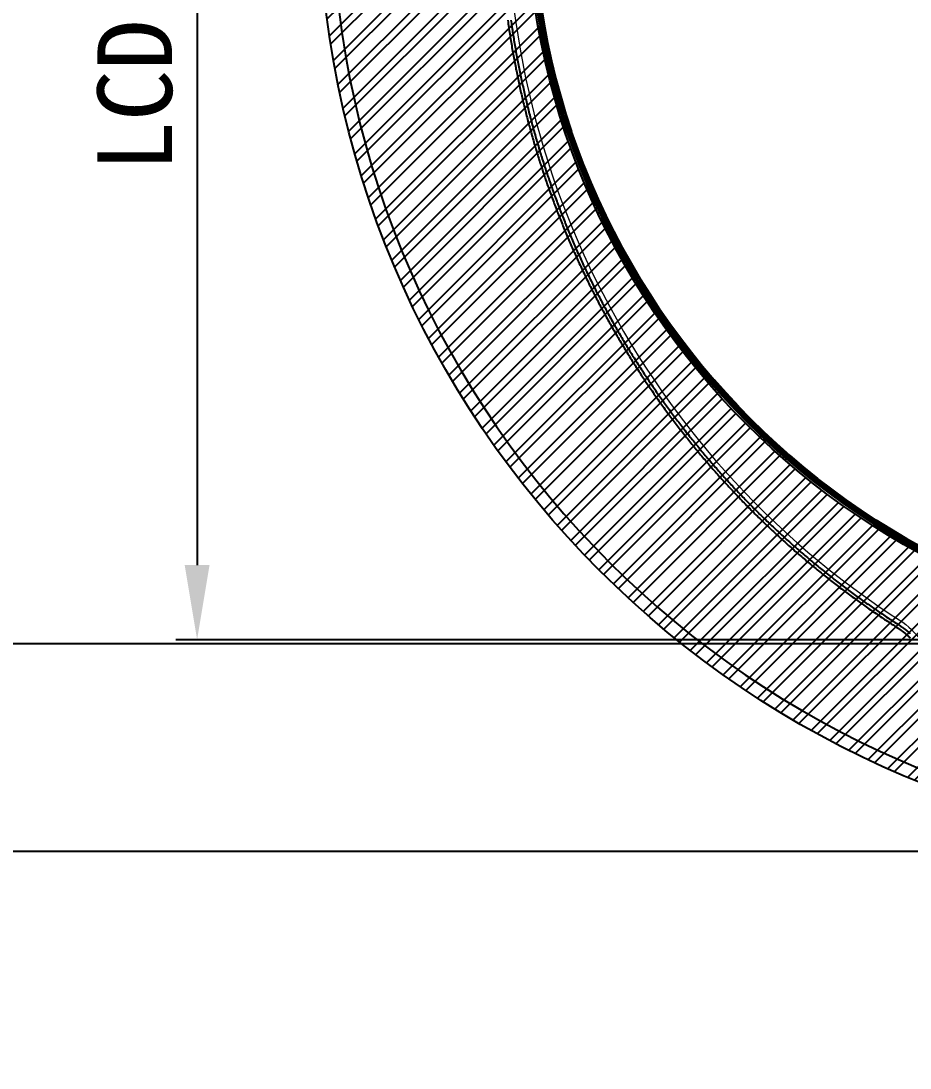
# Model space of a CAD drawing. Header units: millimetres. Extents: x 6268 to 6857, y -7375 to -6958.
# Drawn here: x 6339.61 to 6381.34, y -7212.56 to -7163.4 of the extents above; entities that cross this region are included whole.
import ezdxf

# ---------------------------------------------------------------- set-up
doc = ezdxf.new("R2010")
doc.units = ezdxf.units.MM
doc.header["$LTSCALE"] = 32.67
doc.header["$PDMODE"] = 3
doc.header["$PDSIZE"] = 0.3125
doc.layers.get('0').update_dxf_attribs({"linetype": 'CONTINUOUS'})
doc.layers.get('Defpoints').update_dxf_attribs({"linetype": 'CONTINUOUS'})
doc.layers.add('ITO', color=3, linetype='CONTINUOUS')
doc.layers.add('LAYOUT.drawing', color=140, linetype='CONTINUOUS', lineweight=100)
doc.layers.add('OUTLINE.drawing', color=190, linetype='CONTINUOUS', lineweight=100)
doc.styles.add('黑体', font='simhei.ttf')
doc.dimstyles.new('HJ', dxfattribs={"dimtxt": 3.5, "dimasz": 3.5, "dimexe": 1, "dimexo": 0.625, "dimgap": 0.5, "dimtad": 1, "dimtxsty": '黑体', "dimcen": 3.5, "dimclrd": 4, "dimclre": 4, "dimclrt": 4, "dimadec": 0, "dimazin": 0, "dimtfac": 1, "dimtmove": 0, "dimatfit": 3, "dimfxl": 1, "dimarcsym": 0})

# ---------------------------------------------------------------- blocks, each defined once
blk = doc.blocks.new('lcd1')
at = {"layer": 'LAYOUT.drawing', "color": 4, "linetype": 'Continuous', "lineweight": -3}
blk.add_lwpolyline([(394.44, 59.11), (394.49, 58.72), (394.55, 58.32), (394.6, 57.93), (394.66, 57.53), (394.72, 57.14), (394.78, 56.74), (394.84, 56.35), (394.9, 55.95), (394.96, 55.56), (395.03, 55.16), (395.09, 54.77), (395.15, 54.38), (395.22, 53.98), (395.28, 53.59), (395.35, 53.19), (395.42, 52.8), (395.49, 52.41), (395.55, 52.01), (395.62, 51.62), (395.69, 51.23), (395.77, 50.83), (395.84, 50.44), (395.91, 50.05), (395.98, 49.66), (396.06, 49.26), (396.13, 48.87), (396.21, 48.48), (396.29, 48.09), (396.36, 47.7), (396.44, 47.3), (396.52, 46.91), (396.6, 46.52), (396.68, 46.13), (396.76, 45.74), (396.84, 45.35), (396.93, 44.96), (397.01, 44.57), (397.09, 44.18), (397.18, 43.79), (397.27, 43.4), (397.35, 43.01), (397.44, 42.62), (397.53, 42.23), (397.62, 41.84), (397.71, 41.45), (397.8, 41.06), (397.89, 40.67), (397.98, 40.28), (398.07, 39.9), (398.17, 39.51), (398.26, 39.12), (398.36, 38.73), (398.45, 38.34), (398.55, 37.96), (398.65, 37.57), (398.74, 37.18), (398.84, 36.79), (398.94, 36.41), (399.04, 36.02), (399.15, 35.64), (399.25, 35.25), (399.35, 34.86), (399.45, 34.48), (399.56, 34.09), (399.66, 33.71), (399.77, 33.32), (399.88, 32.94), (399.98, 32.55), (400.09, 32.17), (400.2, 31.78), (400.31, 31.4), (400.42, 31.02), (400.53, 30.63), (400.64, 30.25), (400.76, 29.87), (400.87, 29.48), (400.98, 29.1), (401.1, 28.72), (401.21, 28.34), (401.33, 27.95), (401.45, 27.57), (401.57, 27.19), (401.69, 26.81), (401.8, 26.43), (401.92, 26.05), (402.05, 25.67), (402.17, 25.29), (402.29, 24.91), (402.41, 24.53), (402.54, 24.15), (402.66, 23.77), (402.79, 23.39), (402.91, 23.01), (403.04, 22.63), (403.17, 22.25), (403.3, 21.88), (403.43, 21.5), (403.56, 21.12), (403.69, 20.74), (403.82, 20.37), (403.95, 19.99), (404.08, 19.61), (404.22, 19.24), (404.35, 18.86), (404.49, 18.48), (404.62, 18.11), (404.76, 17.73), (404.9, 17.36), (405.04, 16.98), (405.18, 16.61), (405.32, 16.24), (405.46, 15.86), (405.6, 15.49), (405.74, 15.11), (405.88, 14.74), (406.02, 14.37), (406.17, 14), (406.31, 13.62), (406.46, 13.25), (406.61, 12.88), (406.75, 12.51), (406.9, 12.14), (407.05, 11.77), (407.2, 11.4), (407.35, 11.03), (407.5, 10.66), (407.65, 10.29), (407.8, 9.92), (407.96, 9.55), (408.11, 9.18), (408.26, 8.81), (408.42, 8.45), (408.58, 8.08), (408.73, 7.71), (408.89, 7.34), (409.05, 6.98), (409.21, 6.61), (409.37, 6.24), (409.53, 5.88), (409.69, 5.51), (409.85, 5.15), (410.01, 4.78), (410.17, 4.42), (410.34, 4.05), (410.5, 3.69), (410.67, 3.33), (410.83, 2.96), (411, 2.6), (411.17, 2.24), (411.34, 1.88), (411.5, 1.51), (411.67, 1.15), (411.84, 0.79), (412.02, 0.43), (412.19, 0.07), (412.36, -0.29), (412.53, -0.65), (412.71, -1.01), (412.88, -1.37), (413.06, -1.73), (413.23, -2.09), (413.41, -2.44), (413.59, -2.8), (413.77, -3.16), (413.94, -3.52), (414.12, -3.87), (414.3, -4.23), (414.48, -4.59), (414.67, -4.94), (414.85, -5.3), (415.03, -5.65), (415.22, -6.01), (415.4, -6.36), (415.59, -6.71), (415.77, -7.07), (415.96, -7.42), (416.15, -7.77), (416.33, -8.13), (416.52, -8.48), (416.71, -8.83), (416.9, -9.18), (417.09, -9.53), (417.28, -9.88), (417.48, -10.23), (417.67, -10.58), (417.86, -10.93), (418.06, -11.28), (418.25, -11.63), (418.45, -11.98), (418.64, -12.32), (418.84, -12.67), (419.04, -13.02), (419.24, -13.36), (419.44, -13.71), (419.64, -14.06), (419.84, -14.4), (420.04, -14.75), (420.24, -15.09), (420.44, -15.44), (420.64, -15.78), (420.85, -16.12), (421.05, -16.47), (421.26, -16.81), (421.46, -17.15), (421.67, -17.49), (421.88, -17.83), (422.09, -18.17), (422.29, -18.52), (422.5, -18.86), (422.71, -19.2), (422.92, -19.53), (423.13, -19.87), (423.35, -20.21), (423.56, -20.55), (423.77, -20.89), (423.99, -21.22), (424.2, -21.56), (424.42, -21.9), (424.63, -22.23), (424.85, -22.57), (425.07, -22.9), (425.28, -23.24), (425.5, -23.57), (425.72, -23.91), (425.94, -24.24), (426.16, -24.57), (426.38, -24.91), (426.61, -25.24), (426.83, -25.57), (427.05, -25.9), (427.28, -26.23), (427.5, -26.56), (427.73, -26.89), (427.95, -27.22), (428.18, -27.55), (428.4, -27.88), (428.63, -28.21), (428.86, -28.53), (429.09, -28.86), (429.32, -29.19), (429.55, -29.51), (429.78, -29.84), (430.01, -30.16), (430.24, -30.49), (430.48, -30.81), (430.71, -31.14), (430.95, -31.46), (431.18, -31.78), (431.42, -32.11), (431.65, -32.43), (431.89, -32.75), (432.13, -33.07), (432.36, -33.39), (432.6, -33.71), (432.84, -34.03), (433.08, -34.35), (433.32, -34.67), (433.56, -34.99), (433.81, -35.31), (434.05, -35.62), (434.29, -35.94), (434.54, -36.26), (434.78, -36.57), (435.02, -36.89), (435.27, -37.2), (435.52, -37.52), (435.76, -37.83), (436.01, -38.14), (436.26, -38.46), (436.51, -38.77), (436.76, -39.08), (437.01, -39.39), (437.26, -39.7), (437.51, -40.01), (437.76, -40.32), (438.01, -40.63), (438.27, -40.94), (438.52, -41.25), (438.77, -41.56), (439.03, -41.87), (439.28, -42.17), (439.54, -42.48), (439.8, -42.79), (440.05, -43.09), (440.31, -43.4), (440.57, -43.7), (440.83, -44), (441.09, -44.31), (441.35, -44.61), (441.61, -44.91), (441.87, -45.21), (442.13, -45.52), (442.4, -45.82), (442.66, -46.12), (442.92, -46.42), (443.19, -46.72), (443.45, -47.01), (443.72, -47.31), (443.99, -47.61), (444.25, -47.91), (444.52, -48.2), (444.79, -48.5), (445.06, -48.8), (445.33, -49.09), (445.6, -49.38), (445.87, -49.68), (446.14, -49.97), (446.41, -50.26), (446.68, -50.56), (446.95, -50.85), (447.23, -51.14), (447.5, -51.43), (447.77, -51.72), (448.05, -52.01), (448.33, -52.3), (448.6, -52.59), (448.88, -52.88), (449.16, -53.16), (449.43, -53.45), (449.71, -53.74), (449.99, -54.02), (450.27, -54.31), (450.55, -54.59), (450.83, -54.88), (451.11, -55.16), (451.39, -55.44), (451.68, -55.73), (451.96, -56.01), (452.24, -56.29), (452.53, -56.57), (452.81, -56.85), (453.1, -57.13), (453.38, -57.41), (453.67, -57.69), (453.95, -57.96), (454.24, -58.24), (454.53, -58.52), (454.82, -58.79), (455.11, -59.07), (455.4, -59.35), (455.69, -59.62), (455.98, -59.89), (456.27, -60.17), (456.56, -60.44), (456.85, -60.71), (457.15, -60.98), (457.44, -61.25), (457.73, -61.52), (458.03, -61.79), (458.32, -62.06), (458.62, -62.33), (458.91, -62.6), (459.21, -62.87), (459.51, -63.14), (459.8, -63.4), (460.1, -63.67), (460.4, -63.93), (460.7, -64.2), (461, -64.46), (461.3, -64.72), (461.6, -64.99), (461.9, -65.25), (462.2, -65.51), (462.51, -65.77), (462.81, -66.03), (463.11, -66.29), (463.42, -66.55), (463.72, -66.81), (464.02, -67.07), (464.33, -67.33), (464.64, -67.58), (464.94, -67.84), (465.25, -68.09), (465.56, -68.35), (465.86, -68.6), (466.17, -68.86), (466.48, -69.11), (466.79, -69.36), (467.1, -69.61), (467.41, -69.87), (467.72, -70.12), (468.03, -70.37), (468.35, -70.62), (468.66, -70.86), (468.97, -71.11), (469.28, -71.36), (469.6, -71.61), (469.91, -71.85), (470.23, -72.1), (470.54, -72.34), (470.86, -72.59), (471.17, -72.83), (471.49, -73.08), (471.81, -73.32), (472.13, -73.56), (472.44, -73.8), (472.76, -74.04), (473.08, -74.28), (473.4, -74.52), (473.72, -74.76), (474.04, -75), (474.36, -75.24), (474.68, -75.47), (475.01, -75.71), (475.33, -75.95), (475.65, -76.18), (475.98, -76.41), (476.3, -76.65), (476.62, -76.88), (476.95, -77.11), (477.27, -77.35), (477.6, -77.58), (477.93, -77.81), (478.25, -78.04), (478.58, -78.27), (478.91, -78.49), (479.23, -78.72), (479.56, -78.95), (479.89, -79.18), (480.22, -79.4), (480.55, -79.63), (480.88, -79.85), (481.21, -80.08), (481.54, -80.3), (481.87, -80.52), (482.21, -80.74), (482.54, -80.97), (482.87, -81.19), (483.2, -81.41), (483.54, -81.63), (483.87, -81.84), (484.21, -82.06), (484.54, -82.28), (484.88, -82.5), (485.21, -82.71), (485.55, -82.93), (485.89, -83.14), (485.91, -83.16), (485.94, -83.17), (485.96, -83.19), (485.98, -83.21), (486.01, -83.22), (486.03, -83.24), (486.06, -83.25), (486.08, -83.27), (486.11, -83.29), (486.13, -83.3), (486.16, -83.32), (486.18, -83.34), (486.23, -83.37), (486.25, -83.38), (486.28, -83.4), (486.3, -83.42), (486.35, -83.45), (486.38, -83.47), (486.4, -83.48), (486.45, -83.52), (486.47, -83.54), (486.5, -83.55), (486.52, -83.57), (486.54, -83.59), (486.59, -83.62), (486.62, -83.64), (486.66, -83.67), (486.69, -83.69), (486.71, -83.71), (486.73, -83.72), (486.76, -83.74), (486.78, -83.76), (486.81, -83.78), (486.83, -83.79), (486.85, -83.81), (486.88, -83.83), (486.9, -83.85), (486.95, -83.88), (486.97, -83.9), (486.99, -83.92), (487.02, -83.94), (487.04, -83.96), (487.06, -83.97), (487.11, -84.01), (487.13, -84.03), (487.18, -84.06), (487.2, -84.08), (487.22, -84.1), (487.25, -84.12), (487.27, -84.14), (487.29, -84.16), (487.32, -84.18), (487.34, -84.19), (487.38, -84.23), (487.41, -84.25), (487.43, -84.27), (487.45, -84.29), (487.47, -84.31), (487.5, -84.33), (487.52, -84.34), (487.54, -84.36), (487.56, -84.38), (487.59, -84.4), (487.61, -84.42), (487.63, -84.44), (487.65, -84.46), (487.7, -84.5), (487.72, -84.52), (487.74, -84.54), (487.76, -84.56), (487.79, -84.58), (487.81, -84.59), (487.83, -84.61), (487.85, -84.63), (487.87, -84.65), (487.9, -84.67), (487.92, -84.69), (487.94, -84.71), (487.96, -84.73), (488, -84.77), (488.03, -84.79), (488.05, -84.81), (488.07, -84.83), (488.09, -84.85), (488.11, -84.87), (488.13, -84.89)], dxfattribs=at)
blk.add_lwpolyline([(394.44, 59.11), (394.49, 58.72), (394.55, 58.32), (394.6, 57.93), (394.66, 57.53), (394.72, 57.14), (394.78, 56.74), (394.84, 56.35), (394.9, 55.95), (394.96, 55.56), (395.03, 55.16), (395.09, 54.77), (395.15, 54.38), (395.22, 53.98), (395.28, 53.59), (395.35, 53.19), (395.42, 52.8), (395.49, 52.41), (395.55, 52.01), (395.62, 51.62), (395.69, 51.23), (395.77, 50.83), (395.84, 50.44), (395.91, 50.05), (395.98, 49.66), (396.06, 49.26), (396.13, 48.87), (396.21, 48.48), (396.29, 48.09), (396.36, 47.7), (396.44, 47.3), (396.52, 46.91), (396.6, 46.52), (396.68, 46.13), (396.76, 45.74), (396.84, 45.35), (396.93, 44.96), (397.01, 44.57), (397.09, 44.18), (397.18, 43.79), (397.27, 43.4), (397.35, 43.01), (397.44, 42.62), (397.53, 42.23), (397.62, 41.84), (397.71, 41.45), (397.8, 41.06), (397.89, 40.67), (397.98, 40.28), (398.07, 39.9), (398.17, 39.51), (398.26, 39.12), (398.36, 38.73), (398.45, 38.34), (398.55, 37.96), (398.65, 37.57), (398.74, 37.18), (398.84, 36.79), (398.94, 36.41), (399.04, 36.02), (399.15, 35.64), (399.25, 35.25), (399.35, 34.86), (399.45, 34.48), (399.56, 34.09), (399.66, 33.71), (399.77, 33.32), (399.88, 32.94), (399.98, 32.55), (400.09, 32.17), (400.2, 31.78), (400.31, 31.4), (400.42, 31.02), (400.53, 30.63), (400.64, 30.25), (400.76, 29.87), (400.87, 29.48), (400.98, 29.1), (401.1, 28.72), (401.21, 28.34), (401.33, 27.95), (401.45, 27.57), (401.57, 27.19), (401.69, 26.81), (401.8, 26.43), (401.92, 26.05), (402.05, 25.67), (402.17, 25.29), (402.29, 24.91), (402.41, 24.53), (402.54, 24.15), (402.66, 23.77), (402.79, 23.39), (402.91, 23.01), (403.04, 22.63), (403.17, 22.25), (403.3, 21.88), (403.43, 21.5), (403.56, 21.12), (403.69, 20.74), (403.82, 20.37), (403.95, 19.99), (404.08, 19.61), (404.22, 19.24), (404.35, 18.86), (404.49, 18.48), (404.62, 18.11), (404.76, 17.73), (404.9, 17.36), (405.04, 16.98), (405.18, 16.61), (405.32, 16.24), (405.46, 15.86), (405.6, 15.49), (405.74, 15.11), (405.88, 14.74), (406.02, 14.37), (406.17, 14), (406.31, 13.62), (406.46, 13.25), (406.61, 12.88), (406.75, 12.51), (406.9, 12.14), (407.05, 11.77), (407.2, 11.4), (407.35, 11.03), (407.5, 10.66), (407.65, 10.29), (407.8, 9.92), (407.96, 9.55), (408.11, 9.18), (408.26, 8.81), (408.42, 8.45), (408.58, 8.08), (408.73, 7.71), (408.89, 7.34), (409.05, 6.98), (409.21, 6.61), (409.37, 6.24), (409.53, 5.88), (409.69, 5.51), (409.85, 5.15), (410.01, 4.78), (410.17, 4.42), (410.34, 4.05), (410.5, 3.69), (410.67, 3.33), (410.83, 2.96), (411, 2.6), (411.17, 2.24), (411.34, 1.88), (411.5, 1.51), (411.67, 1.15), (411.84, 0.79), (412.02, 0.43), (412.19, 0.07), (412.36, -0.29), (412.53, -0.65), (412.71, -1.01), (412.88, -1.37), (413.06, -1.73), (413.23, -2.09), (413.41, -2.44), (413.59, -2.8), (413.77, -3.16), (413.94, -3.52), (414.12, -3.87), (414.3, -4.23), (414.48, -4.59), (414.67, -4.94), (414.85, -5.3), (415.03, -5.65), (415.22, -6.01), (415.4, -6.36), (415.59, -6.71), (415.77, -7.07), (415.96, -7.42), (416.15, -7.77), (416.33, -8.13), (416.52, -8.48), (416.71, -8.83), (416.9, -9.18), (417.09, -9.53), (417.28, -9.88), (417.48, -10.23), (417.67, -10.58), (417.86, -10.93), (418.06, -11.28), (418.25, -11.63), (418.45, -11.98), (418.64, -12.32), (418.84, -12.67), (419.04, -13.02), (419.24, -13.36), (419.44, -13.71), (419.64, -14.06), (419.84, -14.4), (420.04, -14.75), (420.24, -15.09), (420.44, -15.44), (420.64, -15.78), (420.85, -16.12), (421.05, -16.47), (421.26, -16.81), (421.46, -17.15), (421.67, -17.49), (421.88, -17.83), (422.09, -18.17), (422.29, -18.52), (422.5, -18.86), (422.71, -19.2), (422.92, -19.53), (423.13, -19.87), (423.35, -20.21), (423.56, -20.55), (423.77, -20.89), (423.99, -21.22), (424.2, -21.56), (424.42, -21.9), (424.63, -22.23), (424.85, -22.57), (425.07, -22.9), (425.28, -23.24), (425.5, -23.57), (425.72, -23.91), (425.94, -24.24), (426.16, -24.57), (426.38, -24.91), (426.61, -25.24), (426.83, -25.57), (427.05, -25.9), (427.28, -26.23), (427.5, -26.56), (427.73, -26.89), (427.95, -27.22), (428.18, -27.55), (428.4, -27.88), (428.63, -28.21), (428.86, -28.53), (429.09, -28.86), (429.32, -29.19), (429.55, -29.51), (429.78, -29.84), (430.01, -30.16), (430.24, -30.49), (430.48, -30.81), (430.71, -31.14), (430.95, -31.46), (431.18, -31.78), (431.42, -32.11), (431.65, -32.43), (431.89, -32.75), (432.13, -33.07), (432.36, -33.39), (432.6, -33.71), (432.84, -34.03), (433.08, -34.35), (433.32, -34.67), (433.56, -34.99), (433.81, -35.31), (434.05, -35.62), (434.29, -35.94), (434.54, -36.26), (434.78, -36.57), (435.02, -36.89), (435.27, -37.2), (435.52, -37.52), (435.76, -37.83), (436.01, -38.14), (436.26, -38.46), (436.51, -38.77), (436.76, -39.08), (437.01, -39.39), (437.26, -39.7), (437.51, -40.01), (437.76, -40.32), (438.01, -40.63), (438.27, -40.94), (438.52, -41.25), (438.77, -41.56), (439.03, -41.87), (439.28, -42.17), (439.54, -42.48), (439.8, -42.79), (440.05, -43.09), (440.31, -43.4), (440.57, -43.7), (440.83, -44), (441.09, -44.31), (441.35, -44.61), (441.61, -44.91), (441.87, -45.21), (442.13, -45.52), (442.4, -45.82), (442.66, -46.12), (442.92, -46.42), (443.19, -46.72), (443.45, -47.01), (443.72, -47.31), (443.99, -47.61), (444.25, -47.91), (444.52, -48.2), (444.79, -48.5), (445.06, -48.8), (445.33, -49.09), (445.6, -49.38), (445.87, -49.68), (446.14, -49.97), (446.41, -50.26), (446.68, -50.56), (446.95, -50.85), (447.23, -51.14), (447.5, -51.43), (447.77, -51.72), (448.05, -52.01), (448.33, -52.3), (448.6, -52.59), (448.88, -52.88), (449.16, -53.16), (449.43, -53.45), (449.71, -53.74), (449.99, -54.02), (450.27, -54.31), (450.55, -54.59), (450.83, -54.88), (451.11, -55.16), (451.39, -55.44), (451.68, -55.73), (451.96, -56.01), (452.24, -56.29), (452.53, -56.57), (452.81, -56.85), (453.1, -57.13), (453.38, -57.41), (453.67, -57.69), (453.95, -57.96), (454.24, -58.24), (454.53, -58.52), (454.82, -58.79), (455.11, -59.07), (455.4, -59.35), (455.69, -59.62), (455.98, -59.89), (456.27, -60.17), (456.56, -60.44), (456.85, -60.71), (457.15, -60.98), (457.44, -61.25), (457.73, -61.52), (458.03, -61.79), (458.32, -62.06), (458.62, -62.33), (458.91, -62.6), (459.21, -62.87), (459.51, -63.14), (459.8, -63.4), (460.1, -63.67), (460.4, -63.93), (460.7, -64.2), (461, -64.46), (461.3, -64.72), (461.6, -64.99), (461.9, -65.25), (462.2, -65.51), (462.51, -65.77), (462.81, -66.03), (463.11, -66.29), (463.42, -66.55), (463.72, -66.81), (464.02, -67.07), (464.33, -67.33), (464.64, -67.58), (464.94, -67.84), (465.25, -68.09), (465.56, -68.35), (465.86, -68.6), (466.17, -68.86), (466.48, -69.11), (466.79, -69.36), (467.1, -69.61), (467.41, -69.87), (467.72, -70.12), (468.03, -70.37), (468.35, -70.62), (468.66, -70.86), (468.97, -71.11), (469.28, -71.36), (469.6, -71.61), (469.91, -71.85), (470.23, -72.1), (470.54, -72.34), (470.86, -72.59), (471.17, -72.83), (471.49, -73.08), (471.81, -73.32), (472.13, -73.56), (472.44, -73.8), (472.76, -74.04), (473.08, -74.28), (473.4, -74.52), (473.72, -74.76), (474.04, -75), (474.36, -75.24), (474.68, -75.47), (475.01, -75.71), (475.33, -75.95), (475.65, -76.18), (475.98, -76.41), (476.3, -76.65), (476.62, -76.88), (476.95, -77.11), (477.27, -77.35), (477.6, -77.58), (477.93, -77.81), (478.25, -78.04), (478.58, -78.27), (478.91, -78.49), (479.23, -78.72), (479.56, -78.95), (479.89, -79.18), (480.22, -79.4), (480.55, -79.63), (480.88, -79.85), (481.21, -80.08), (481.54, -80.3), (481.87, -80.52), (482.21, -80.74), (482.54, -80.97), (482.87, -81.19), (483.2, -81.41), (483.54, -81.63), (483.87, -81.84), (484.21, -82.06), (484.54, -82.28), (484.88, -82.5), (485.21, -82.71), (485.55, -82.93), (485.89, -83.14), (485.91, -83.16), (485.94, -83.17), (485.96, -83.19), (485.98, -83.21), (486.01, -83.22), (486.03, -83.24), (486.06, -83.25), (486.08, -83.27), (486.11, -83.29), (486.13, -83.3), (486.16, -83.32), (486.18, -83.34), (486.23, -83.37), (486.25, -83.38), (486.28, -83.4), (486.3, -83.42), (486.35, -83.45), (486.38, -83.47), (486.4, -83.48), (486.45, -83.52), (486.47, -83.54), (486.5, -83.55), (486.52, -83.57), (486.54, -83.59), (486.59, -83.62), (486.62, -83.64), (486.66, -83.67), (486.69, -83.69), (486.71, -83.71), (486.73, -83.72), (486.76, -83.74), (486.78, -83.76), (486.81, -83.78), (486.83, -83.79), (486.85, -83.81), (486.88, -83.83), (486.9, -83.85), (486.95, -83.88), (486.97, -83.9), (486.99, -83.92), (487.02, -83.94), (487.04, -83.96), (487.06, -83.97), (487.11, -84.01), (487.13, -84.03), (487.18, -84.06), (487.2, -84.08), (487.22, -84.1), (487.25, -84.12), (487.27, -84.14), (487.29, -84.16), (487.32, -84.18), (487.34, -84.19), (487.38, -84.23), (487.41, -84.25), (487.43, -84.27), (487.45, -84.29), (487.47, -84.31), (487.5, -84.33), (487.52, -84.34), (487.54, -84.36), (487.56, -84.38), (487.59, -84.4), (487.61, -84.42), (487.63, -84.44), (487.65, -84.46), (487.7, -84.5), (487.72, -84.52), (487.74, -84.54), (487.76, -84.56), (487.79, -84.58), (487.81, -84.59), (487.83, -84.61), (487.85, -84.63), (487.87, -84.65), (487.9, -84.67), (487.92, -84.69), (487.94, -84.71), (487.96, -84.73), (488, -84.77), (488.03, -84.79), (488.05, -84.81), (488.07, -84.83), (488.09, -84.85), (488.11, -84.87), (488.13, -84.89)], dxfattribs=at)
at = {"layer": 'LAYOUT.drawing', "color": 4, "linetype": 'Continuous', "lineweight": 0}
blk.add_lwpolyline([(394.44, 59.11), (394.49, 58.72), (394.55, 58.32), (394.6, 57.93), (394.66, 57.53), (394.72, 57.14), (394.78, 56.74), (394.84, 56.35), (394.9, 55.95), (394.96, 55.56), (395.03, 55.16), (395.09, 54.77), (395.15, 54.38), (395.22, 53.98), (395.28, 53.59), (395.35, 53.19), (395.42, 52.8), (395.49, 52.41), (395.55, 52.01), (395.62, 51.62), (395.69, 51.23), (395.77, 50.83), (395.84, 50.44), (395.91, 50.05), (395.98, 49.66), (396.06, 49.26), (396.13, 48.87), (396.21, 48.48), (396.29, 48.09), (396.36, 47.7), (396.44, 47.3), (396.52, 46.91), (396.6, 46.52), (396.68, 46.13), (396.76, 45.74), (396.84, 45.35), (396.93, 44.96), (397.01, 44.57), (397.09, 44.18), (397.18, 43.79), (397.27, 43.4), (397.35, 43.01), (397.44, 42.62), (397.53, 42.23), (397.62, 41.84), (397.71, 41.45), (397.8, 41.06), (397.89, 40.67), (397.98, 40.28), (398.07, 39.9), (398.17, 39.51), (398.26, 39.12), (398.36, 38.73), (398.45, 38.34), (398.55, 37.96), (398.65, 37.57), (398.74, 37.18), (398.84, 36.79), (398.94, 36.41), (399.04, 36.02), (399.15, 35.64), (399.25, 35.25), (399.35, 34.86), (399.45, 34.48), (399.56, 34.09), (399.66, 33.71), (399.77, 33.32), (399.88, 32.94), (399.98, 32.55), (400.09, 32.17), (400.2, 31.78), (400.31, 31.4), (400.42, 31.02), (400.53, 30.63), (400.64, 30.25), (400.76, 29.87), (400.87, 29.48), (400.98, 29.1), (401.1, 28.72), (401.21, 28.34), (401.33, 27.95), (401.45, 27.57), (401.57, 27.19), (401.69, 26.81), (401.8, 26.43), (401.92, 26.05), (402.05, 25.67), (402.17, 25.29), (402.29, 24.91), (402.41, 24.53), (402.54, 24.15), (402.66, 23.77), (402.79, 23.39), (402.91, 23.01), (403.04, 22.63), (403.17, 22.25), (403.3, 21.88), (403.43, 21.5), (403.56, 21.12), (403.69, 20.74), (403.82, 20.37), (403.95, 19.99), (404.08, 19.61), (404.22, 19.24), (404.35, 18.86), (404.49, 18.48), (404.62, 18.11), (404.76, 17.73), (404.9, 17.36), (405.04, 16.98), (405.18, 16.61), (405.32, 16.24), (405.46, 15.86), (405.6, 15.49), (405.74, 15.11), (405.88, 14.74), (406.02, 14.37), (406.17, 14), (406.31, 13.62), (406.46, 13.25), (406.61, 12.88), (406.75, 12.51), (406.9, 12.14), (407.05, 11.77), (407.2, 11.4), (407.35, 11.03), (407.5, 10.66), (407.65, 10.29), (407.8, 9.92), (407.96, 9.55), (408.11, 9.18), (408.26, 8.81), (408.42, 8.45), (408.58, 8.08), (408.73, 7.71), (408.89, 7.34), (409.05, 6.98), (409.21, 6.61), (409.37, 6.24), (409.53, 5.88), (409.69, 5.51), (409.85, 5.15), (410.01, 4.78), (410.17, 4.42), (410.34, 4.05), (410.5, 3.69), (410.67, 3.33), (410.83, 2.96), (411, 2.6), (411.17, 2.24), (411.34, 1.88), (411.5, 1.51), (411.67, 1.15), (411.84, 0.79), (412.02, 0.43), (412.19, 0.07), (412.36, -0.29), (412.53, -0.65), (412.71, -1.01), (412.88, -1.37), (413.06, -1.73), (413.23, -2.09), (413.41, -2.44), (413.59, -2.8), (413.77, -3.16), (413.94, -3.52), (414.12, -3.87), (414.3, -4.23), (414.48, -4.59), (414.67, -4.94), (414.85, -5.3), (415.03, -5.65), (415.22, -6.01), (415.4, -6.36), (415.59, -6.71), (415.77, -7.07), (415.96, -7.42), (416.15, -7.77), (416.33, -8.13), (416.52, -8.48), (416.71, -8.83), (416.9, -9.18), (417.09, -9.53), (417.28, -9.88), (417.48, -10.23), (417.67, -10.58), (417.86, -10.93), (418.06, -11.28), (418.25, -11.63), (418.45, -11.98), (418.64, -12.32), (418.84, -12.67), (419.04, -13.02), (419.24, -13.36), (419.44, -13.71), (419.64, -14.06), (419.84, -14.4), (420.04, -14.75), (420.24, -15.09), (420.44, -15.44), (420.64, -15.78), (420.85, -16.12), (421.05, -16.47), (421.26, -16.81), (421.46, -17.15), (421.67, -17.49), (421.88, -17.83), (422.09, -18.17), (422.29, -18.52), (422.5, -18.86), (422.71, -19.2), (422.92, -19.53), (423.13, -19.87), (423.35, -20.21), (423.56, -20.55), (423.77, -20.89), (423.99, -21.22), (424.2, -21.56), (424.42, -21.9), (424.63, -22.23), (424.85, -22.57), (425.07, -22.9), (425.28, -23.24), (425.5, -23.57), (425.72, -23.91), (425.94, -24.24), (426.16, -24.57), (426.38, -24.91), (426.61, -25.24), (426.83, -25.57), (427.05, -25.9), (427.28, -26.23), (427.5, -26.56), (427.73, -26.89), (427.95, -27.22), (428.18, -27.55), (428.4, -27.88), (428.63, -28.21), (428.86, -28.53), (429.09, -28.86), (429.32, -29.19), (429.55, -29.51), (429.78, -29.84), (430.01, -30.16), (430.24, -30.49), (430.48, -30.81), (430.71, -31.14), (430.95, -31.46), (431.18, -31.78), (431.42, -32.11), (431.65, -32.43), (431.89, -32.75), (432.13, -33.07), (432.36, -33.39), (432.6, -33.71), (432.84, -34.03), (433.08, -34.35), (433.32, -34.67), (433.56, -34.99), (433.81, -35.31), (434.05, -35.62), (434.29, -35.94), (434.54, -36.26), (434.78, -36.57), (435.02, -36.89), (435.27, -37.2), (435.52, -37.52), (435.76, -37.83), (436.01, -38.14), (436.26, -38.46), (436.51, -38.77), (436.76, -39.08), (437.01, -39.39), (437.26, -39.7), (437.51, -40.01), (437.76, -40.32), (438.01, -40.63), (438.27, -40.94), (438.52, -41.25), (438.77, -41.56), (439.03, -41.87), (439.28, -42.17), (439.54, -42.48), (439.8, -42.79), (440.05, -43.09), (440.31, -43.4), (440.57, -43.7), (440.83, -44), (441.09, -44.31), (441.35, -44.61), (441.61, -44.91), (441.87, -45.21), (442.13, -45.52), (442.4, -45.82), (442.66, -46.12), (442.92, -46.42), (443.19, -46.72), (443.45, -47.01), (443.72, -47.31), (443.99, -47.61), (444.25, -47.91), (444.52, -48.2), (444.79, -48.5), (445.06, -48.8), (445.33, -49.09), (445.6, -49.38), (445.87, -49.68), (446.14, -49.97), (446.41, -50.26), (446.68, -50.56), (446.95, -50.85), (447.23, -51.14), (447.5, -51.43), (447.77, -51.72), (448.05, -52.01), (448.33, -52.3), (448.6, -52.59), (448.88, -52.88), (449.16, -53.16), (449.43, -53.45), (449.71, -53.74), (449.99, -54.02), (450.27, -54.31), (450.55, -54.59), (450.83, -54.88), (451.11, -55.16), (451.39, -55.44), (451.68, -55.73), (451.96, -56.01), (452.24, -56.29), (452.53, -56.57), (452.81, -56.85), (453.1, -57.13), (453.38, -57.41), (453.67, -57.69), (453.95, -57.96), (454.24, -58.24), (454.53, -58.52), (454.82, -58.79), (455.11, -59.07), (455.4, -59.35), (455.69, -59.62), (455.98, -59.89), (456.27, -60.17), (456.56, -60.44), (456.85, -60.71), (457.15, -60.98), (457.44, -61.25), (457.73, -61.52), (458.03, -61.79), (458.32, -62.06), (458.62, -62.33), (458.91, -62.6), (459.21, -62.87), (459.51, -63.14), (459.8, -63.4), (460.1, -63.67), (460.4, -63.93), (460.7, -64.2), (461, -64.46), (461.3, -64.72), (461.6, -64.99), (461.9, -65.25), (462.2, -65.51), (462.51, -65.77), (462.81, -66.03), (463.11, -66.29), (463.42, -66.55), (463.72, -66.81), (464.02, -67.07), (464.33, -67.33), (464.64, -67.58), (464.94, -67.84), (465.25, -68.09), (465.56, -68.35), (465.86, -68.6), (466.17, -68.86), (466.48, -69.11), (466.79, -69.36), (467.1, -69.61), (467.41, -69.87), (467.72, -70.12), (468.03, -70.37), (468.35, -70.62), (468.66, -70.86), (468.97, -71.11), (469.28, -71.36), (469.6, -71.61), (469.91, -71.85), (470.23, -72.1), (470.54, -72.34), (470.86, -72.59), (471.17, -72.83), (471.49, -73.08), (471.81, -73.32), (472.13, -73.56), (472.44, -73.8), (472.76, -74.04), (473.08, -74.28), (473.4, -74.52), (473.72, -74.76), (474.04, -75), (474.36, -75.24), (474.68, -75.47), (475.01, -75.71), (475.33, -75.95), (475.65, -76.18), (475.98, -76.41), (476.3, -76.65), (476.62, -76.88), (476.95, -77.11), (477.27, -77.35), (477.6, -77.58), (477.93, -77.81), (478.25, -78.04), (478.58, -78.27), (478.91, -78.49), (479.23, -78.72), (479.56, -78.95), (479.89, -79.18), (480.22, -79.4), (480.55, -79.63), (480.88, -79.85), (481.21, -80.08), (481.54, -80.3), (481.87, -80.52), (482.21, -80.74), (482.54, -80.97), (482.87, -81.19), (483.2, -81.41), (483.54, -81.63), (483.87, -81.84), (484.21, -82.06), (484.54, -82.28), (484.88, -82.5), (485.21, -82.71), (485.55, -82.93), (485.89, -83.14), (485.91, -83.16), (485.94, -83.17), (485.96, -83.19), (485.98, -83.21), (486.01, -83.22), (486.03, -83.24), (486.06, -83.25), (486.08, -83.27), (486.11, -83.29), (486.13, -83.3), (486.16, -83.32), (486.18, -83.34), (486.23, -83.37), (486.25, -83.38), (486.28, -83.4), (486.3, -83.42), (486.35, -83.45), (486.38, -83.47), (486.4, -83.48), (486.45, -83.52), (486.47, -83.54), (486.5, -83.55), (486.52, -83.57), (486.54, -83.59), (486.59, -83.62), (486.62, -83.64), (486.66, -83.67), (486.69, -83.69), (486.71, -83.71), (486.73, -83.72), (486.76, -83.74), (486.78, -83.76), (486.81, -83.78), (486.83, -83.79), (486.85, -83.81), (486.88, -83.83), (486.9, -83.85), (486.95, -83.88), (486.97, -83.9), (486.99, -83.92), (487.02, -83.94), (487.04, -83.96), (487.06, -83.97), (487.11, -84.01), (487.13, -84.03), (487.18, -84.06), (487.2, -84.08), (487.22, -84.1), (487.25, -84.12), (487.27, -84.14), (487.29, -84.16), (487.32, -84.18), (487.34, -84.19), (487.38, -84.23), (487.41, -84.25), (487.43, -84.27), (487.45, -84.29), (487.47, -84.31), (487.5, -84.33), (487.52, -84.34), (487.54, -84.36), (487.56, -84.38), (487.59, -84.4), (487.61, -84.42), (487.63, -84.44), (487.65, -84.46), (487.7, -84.5), (487.72, -84.52), (487.74, -84.54), (487.76, -84.56), (487.79, -84.58), (487.81, -84.59), (487.83, -84.61), (487.85, -84.63), (487.87, -84.65), (487.9, -84.67), (487.92, -84.69), (487.94, -84.71), (487.96, -84.73), (488, -84.77), (488.03, -84.79), (488.05, -84.81), (488.07, -84.83), (488.09, -84.85), (488.11, -84.87), (488.13, -84.89)], dxfattribs=at)
at = {"layer": 'OUTLINE.drawing', "color": 4, "linetype": 'Continuous', "lineweight": 100}
blk.add_ellipse((574.33, 88.98), major_axis=(0, 175.32), ratio=1, dxfattribs=at)
blk = doc.blocks.new('*D277')
at = {"color": 4, "lineweight": -2, "transparency": 16777216}
for p, q in [((6397.961, -7122.323), (6346.874, -7122.323)), ((6347.874, -7125.823), (6347.874, -7188.951)), ((6397.961, -7192.451), (6346.874, -7192.451))]:
    blk.add_line(p, q, dxfattribs=at)
at = {"color": 4, "transparency": 16777216}
for points in [[(6347.291, -7125.823), (6348.457, -7125.823), (6347.874, -7122.323)], [(6347.291, -7188.951), (6348.457, -7188.951), (6347.874, -7192.451)]]:
    blk.add_solid(points, dxfattribs=at)
at = {"layer": 'Defpoints', "color": 0, "transparency": 16777216}
for p in [(6398.586, -7122.323), (6347.874, -7192.451), (6398.586, -7192.451)]:
    blk.add_point(p, dxfattribs=at)
at = {"color": 4, "transparency": 16777216, "insert": (6345.398, -7157.387), "char_height": 3.5, "attachment_point": 5, "rotation": 90, "style": '黑体'}
blk.add_mtext('LCD AA70,13', dxfattribs=at)
blk = doc.blocks.new('*D278')
at = {"color": 4, "lineweight": -2, "transparency": 16777216}
for p, q in [((6376.256, -7202.387), (6308.046, -7202.387)), ((6309.046, -7237.854), (6309.046, -7205.887)), ((6392.507, -7241.354), (6308.046, -7241.354))]:
    blk.add_line(p, q, dxfattribs=at)
at = {"color": 4, "transparency": 16777216}
for points in [[(6308.463, -7205.887), (6309.63, -7205.887), (6309.046, -7202.387)], [(6308.463, -7237.854), (6309.63, -7237.854), (6309.046, -7241.354)]]:
    blk.add_solid(points, dxfattribs=at)
at = {"layer": 'Defpoints', "color": 0, "transparency": 16777216}
for p in [(6309.046, -7202.387), (6376.881, -7202.387), (6393.132, -7241.354)]:
    blk.add_point(p, dxfattribs=at)
at = {"color": 4, "transparency": 16777216, "insert": (6306.501, -7233.572), "char_height": 3.5, "attachment_point": 5, "rotation": 90, "style": '黑体'}
blk.add_mtext('38,97%%P0.5', dxfattribs=at)
blk = doc.blocks.new('HSD')
at = {"layer": 'LAYOUT.drawing', "color": 0, "lineweight": -2, "elevation": 0}
blk.add_lwpolyline([(1350.57, 334.123), (1350.582, 334.043), (1350.593, 333.964), (1350.604, 333.884), (1350.616, 333.805), (1350.628, 333.726), (1350.64, 333.647), (1350.652, 333.567), (1350.664, 333.488), (1350.676, 333.409), (1350.689, 333.33), (1350.702, 333.251), (1350.715, 333.171), (1350.728, 333.092), (1350.741, 333.013), (1350.754, 332.934), (1350.768, 332.855), (1350.781, 332.776), (1350.795, 332.697), (1350.809, 332.618), (1350.823, 332.539), (1350.838, 332.461), (1350.852, 332.382), (1350.867, 332.303), (1350.881, 332.224), (1350.896, 332.145), (1350.911, 332.067), (1350.927, 331.988), (1350.942, 331.909), (1350.957, 331.831), (1350.973, 331.752), (1350.989, 331.673), (1351.005, 331.595), (1351.021, 331.516), (1351.037, 331.438), (1351.054, 331.359), (1351.071, 331.281), (1351.087, 331.202), (1351.104, 331.124), (1351.121, 331.046), (1351.139, 330.968), (1351.156, 330.889), (1351.174, 330.811), (1351.191, 330.733), (1351.209, 330.655), (1351.227, 330.577), (1351.245, 330.499), (1351.264, 330.42), (1351.282, 330.342), (1351.301, 330.265), (1351.32, 330.187), (1351.338, 330.109), (1351.358, 330.031), (1351.377, 329.953), (1351.396, 329.875), (1351.416, 329.797), (1351.436, 329.72), (1351.455, 329.642), (1351.475, 329.565), (1351.496, 329.487), (1351.516, 329.409), (1351.536, 329.332), (1351.557, 329.254), (1351.578, 329.177), (1351.599, 329.1), (1351.62, 329.022), (1351.641, 328.945), (1351.663, 328.868), (1351.684, 328.79), (1351.706, 328.713), (1351.728, 328.636), (1351.75, 328.559), (1351.772, 328.482), (1351.794, 328.405), (1351.817, 328.328), (1351.839, 328.251), (1351.862, 328.174), (1351.885, 328.098), (1351.908, 328.021), (1351.931, 327.944), (1351.955, 327.867), (1351.978, 327.791), (1352.002, 327.714), (1352.026, 327.638), (1352.05, 327.561), (1352.074, 327.485), (1352.098, 327.408), (1352.123, 327.332), (1352.147, 327.256), (1352.172, 327.179), (1352.197, 327.103), (1352.222, 327.027), (1352.247, 326.951), (1352.272, 326.875), (1352.298, 326.799), (1352.324, 326.723), (1352.349, 326.647), (1352.375, 326.571), (1352.401, 326.495), (1352.428, 326.42), (1352.454, 326.344), (1352.481, 326.268), (1352.507, 326.193), (1352.534, 326.117), (1352.561, 326.042), (1352.588, 325.966), (1352.616, 325.891), (1352.643, 325.816), (1352.671, 325.74), (1352.698, 325.665), (1352.726, 325.59), (1352.754, 325.515), (1352.783, 325.44), (1352.811, 325.365), (1352.839, 325.29), (1352.868, 325.215), (1352.897, 325.14), (1352.926, 325.065), (1352.955, 324.991), (1352.984, 324.916), (1353.014, 324.842), (1353.043, 324.767), (1353.073, 324.693), (1353.103, 324.618), (1353.133, 324.544), (1353.163, 324.469), (1353.193, 324.395), (1353.223, 324.321), (1353.254, 324.247), (1353.285, 324.173), (1353.315, 324.099), (1353.346, 324.025), (1353.378, 323.951), (1353.409, 323.877), (1353.44, 323.804), (1353.472, 323.73), (1353.504, 323.656), (1353.536, 323.583), (1353.568, 323.509), (1353.6, 323.436), (1353.632, 323.362), (1353.664, 323.289), (1353.697, 323.216), (1353.73, 323.143), (1353.763, 323.07), (1353.796, 322.997), (1353.829, 322.924), (1353.862, 322.851), (1353.896, 322.778), (1353.929, 322.705), (1353.963, 322.632), (1353.997, 322.56), (1354.031, 322.487), (1354.065, 322.415), (1354.1, 322.342), (1354.134, 322.27), (1354.169, 322.197), (1354.203, 322.125), (1354.238, 322.053), (1354.273, 321.981), (1354.309, 321.909), (1354.344, 321.837), (1354.379, 321.765), (1354.415, 321.693), (1354.451, 321.622), (1354.487, 321.55), (1354.523, 321.478), (1354.559, 321.407), (1354.595, 321.335), (1354.632, 321.264), (1354.668, 321.193), (1354.705, 321.121), (1354.742, 321.05), (1354.779, 320.979), (1354.816, 320.908), (1354.853, 320.837), (1354.891, 320.766), (1354.929, 320.695), (1354.966, 320.625), (1355.004, 320.554), (1355.042, 320.483), (1355.08, 320.413), (1355.119, 320.343), (1355.157, 320.272), (1355.196, 320.202), (1355.234, 320.132), (1355.273, 320.062), (1355.312, 319.992), (1355.351, 319.922), (1355.391, 319.852), (1355.43, 319.782), (1355.47, 319.712), (1355.509, 319.642), (1355.549, 319.573), (1355.589, 319.503), (1355.629, 319.434), (1355.669, 319.365), (1355.71, 319.295), (1355.75, 319.226), (1355.791, 319.157), (1355.832, 319.088), (1355.873, 319.019), (1355.914, 318.95), (1355.955, 318.882), (1355.996, 318.813), (1356.038, 318.744), (1356.079, 318.676), (1356.121, 318.607), (1356.163, 318.539), (1356.205, 318.471), (1356.247, 318.402), (1356.289, 318.334), (1356.332, 318.266), (1356.374, 318.198), (1356.417, 318.13), (1356.46, 318.063), (1356.503, 317.995), (1356.546, 317.927), (1356.589, 317.86), (1356.632, 317.792), (1356.676, 317.725), (1356.719, 317.658), (1356.763, 317.591), (1356.807, 317.524), (1356.851, 317.457), (1356.895, 317.39), (1356.939, 317.323), (1356.984, 317.256), (1357.028, 317.189), (1357.073, 317.123), (1357.118, 317.056), (1357.163, 316.99), (1357.208, 316.924), (1357.253, 316.858), (1357.298, 316.791), (1357.344, 316.725), (1357.39, 316.659), (1357.435, 316.594), (1357.481, 316.528), (1357.527, 316.462), (1357.573, 316.397), (1357.619, 316.331), (1357.666, 316.266), (1357.712, 316.2), (1357.759, 316.135), (1357.806, 316.07), (1357.853, 316.005), (1357.9, 315.94), (1357.947, 315.875), (1357.994, 315.811), (1358.041, 315.746), (1358.089, 315.681), (1358.137, 315.617), (1358.184, 315.553), (1358.232, 315.488), (1358.28, 315.424), (1358.329, 315.36), (1358.377, 315.296), (1358.425, 315.232), (1358.474, 315.168), (1358.523, 315.105), (1358.571, 315.041), (1358.62, 314.978), (1358.669, 314.914), (1358.719, 314.851), (1358.768, 314.788), (1358.817, 314.725), (1358.867, 314.662), (1358.916, 314.599), (1358.966, 314.536), (1359.016, 314.473), (1359.066, 314.41), (1359.116, 314.348), (1359.167, 314.286), (1359.217, 314.223), (1359.268, 314.161), (1359.318, 314.099), (1359.369, 314.037), (1359.42, 313.975), (1359.471, 313.913), (1359.522, 313.851), (1359.574, 313.79), (1359.625, 313.728), (1359.677, 313.667), (1359.728, 313.606), (1359.78, 313.544), (1359.832, 313.483), (1359.884, 313.422), (1359.936, 313.361), (1359.988, 313.301), (1360.041, 313.24), (1360.093, 313.179), (1360.146, 313.119), (1360.198, 313.058), (1360.251, 312.998), (1360.304, 312.938), (1360.357, 312.878), (1360.411, 312.818), (1360.464, 312.758), (1360.517, 312.698), (1360.571, 312.639), (1360.625, 312.579), (1360.678, 312.52), (1360.732, 312.46), (1360.786, 312.401), (1360.841, 312.342), (1360.895, 312.283), (1360.949, 312.224), (1361.004, 312.165), (1361.058, 312.107), (1361.113, 312.048), (1361.168, 311.99), (1361.223, 311.931), (1361.278, 311.873), (1361.333, 311.815), (1361.388, 311.757), (1361.444, 311.699), (1361.499, 311.641), (1361.555, 311.584), (1361.611, 311.526), (1361.667, 311.468), (1361.723, 311.411), (1361.779, 311.354), (1361.835, 311.297), (1361.891, 311.24), (1361.948, 311.183), (1362.004, 311.126), (1362.061, 311.069), (1362.118, 311.013), (1362.175, 310.956), (1362.232, 310.9), (1362.289, 310.844), (1362.346, 310.787), (1362.404, 310.731), (1362.461, 310.676), (1362.519, 310.62), (1362.576, 310.564), (1362.634, 310.509), (1362.692, 310.453), (1362.75, 310.398), (1362.808, 310.343), (1362.866, 310.287), (1362.925, 310.232), (1362.983, 310.178), (1363.042, 310.123), (1363.1, 310.068), (1363.159, 310.014), (1363.218, 309.959), (1363.277, 309.905), (1363.336, 309.851), (1363.395, 309.797), (1363.455, 309.743), (1363.514, 309.689), (1363.573, 309.635), (1363.633, 309.582), (1363.693, 309.528), (1363.753, 309.475), (1363.813, 309.422), (1363.873, 309.369), (1363.933, 309.316), (1363.993, 309.263), (1364.053, 309.21), (1364.114, 309.157), (1364.174, 309.105), (1364.235, 309.052), (1364.296, 309), (1364.357, 308.948), (1364.418, 308.896), (1364.479, 308.844), (1364.54, 308.792), (1364.601, 308.741), (1364.663, 308.689), (1364.724, 308.638), (1364.786, 308.586), (1364.848, 308.535), (1364.909, 308.484), (1364.971, 308.433), (1365.033, 308.382), (1365.095, 308.332), (1365.158, 308.281), (1365.22, 308.231), (1365.282, 308.18), (1365.345, 308.13), (1365.407, 308.08), (1365.47, 308.03), (1365.533, 307.98), (1365.596, 307.931), (1365.659, 307.881), (1365.722, 307.832), (1365.785, 307.782), (1365.848, 307.733), (1365.912, 307.684), (1365.975, 307.635), (1366.039, 307.586), (1366.103, 307.538), (1366.166, 307.489), (1366.23, 307.441), (1366.294, 307.392), (1366.358, 307.344), (1366.422, 307.296), (1366.487, 307.248), (1366.551, 307.2), (1366.615, 307.153), (1366.68, 307.105), (1366.745, 307.058), (1366.809, 307.01), (1366.874, 306.963), (1366.939, 306.916), (1367.004, 306.869), (1367.069, 306.822), (1367.134, 306.776), (1367.2, 306.729), (1367.265, 306.683), (1367.33, 306.636), (1367.396, 306.59), (1367.462, 306.544), (1367.527, 306.498), (1367.593, 306.453), (1367.659, 306.407), (1367.725, 306.362), (1367.791, 306.316), (1367.857, 306.271), (1367.924, 306.226), (1367.99, 306.181), (1368.057, 306.136), (1368.123, 306.091), (1368.19, 306.047), (1368.257, 306.002), (1368.323, 305.958), (1368.39, 305.914), (1368.457, 305.87), (1368.524, 305.826), (1368.591, 305.782), (1368.659, 305.739), (1368.726, 305.695), (1368.793, 305.652), (1368.861, 305.609), (1368.928, 305.566), (1368.933, 305.562), (1368.938, 305.559), (1368.943, 305.556), (1368.947, 305.553), (1368.952, 305.55), (1368.957, 305.547), (1368.961, 305.544), (1368.966, 305.541), (1368.971, 305.538), (1368.975, 305.535), (1368.98, 305.532), (1368.985, 305.529), (1368.994, 305.523), (1368.999, 305.519), (1369.003, 305.516), (1369.008, 305.513), (1369.017, 305.507), (1369.022, 305.504), (1369.026, 305.5), (1369.035, 305.494), (1369.04, 305.491), (1369.045, 305.488), (1369.049, 305.484), (1369.054, 305.481), (1369.063, 305.475), (1369.067, 305.471), (1369.076, 305.465), (1369.081, 305.461), (1369.085, 305.458), (1369.09, 305.455), (1369.094, 305.452), (1369.099, 305.448), (1369.103, 305.445), (1369.108, 305.442), (1369.112, 305.438), (1369.117, 305.435), (1369.121, 305.431), (1369.13, 305.425), (1369.135, 305.421), (1369.139, 305.418), (1369.143, 305.414), (1369.148, 305.411), (1369.152, 305.408), (1369.161, 305.401), (1369.165, 305.397), (1369.174, 305.39), (1369.179, 305.387), (1369.183, 305.383), (1369.187, 305.38), (1369.192, 305.376), (1369.196, 305.373), (1369.2, 305.369), (1369.205, 305.366), (1369.213, 305.359), (1369.218, 305.355), (1369.222, 305.351), (1369.226, 305.348), (1369.23, 305.344), (1369.235, 305.341), (1369.239, 305.337), (1369.243, 305.333), (1369.247, 305.33), (1369.252, 305.326), (1369.256, 305.323), (1369.26, 305.319), (1369.264, 305.315), (1369.273, 305.308), (1369.277, 305.304), (1369.281, 305.301), (1369.285, 305.297), (1369.29, 305.293), (1369.294, 305.289), (1369.298, 305.286), (1369.302, 305.282), (1369.306, 305.278), (1369.311, 305.274), (1369.315, 305.271), (1369.319, 305.267), (1369.323, 305.263), (1369.331, 305.256), (1369.335, 305.252), (1369.339, 305.248), (1369.343, 305.244), (1369.347, 305.24), (1369.352, 305.237), (1369.356, 305.233), (1369.36, 305.229), (1369.364, 305.225), (1369.368, 305.221), (1369.372, 305.217), (1369.376, 305.213), (1369.38, 305.21), (1369.384, 305.206), (1369.388, 305.202), (1369.392, 305.198), (1369.396, 305.194), (1369.4, 305.19), (1369.404, 305.186), (1369.408, 305.182), (1369.412, 305.178), (1369.416, 305.174), (1369.424, 305.166), (1369.431, 305.158), (1369.435, 305.154), (1369.439, 305.151), (1369.447, 305.142), (1369.455, 305.134), (1369.459, 305.13)], dxfattribs=at)
blk = doc.blocks.new('JFD')
at = {"color": 0}
blk.add_blockref('HSD', (0, 0), dxfattribs=at)
blk = doc.blocks.new('*D288')
at = {"color": 4, "lineweight": -2, "transparency": 16777216}
for p, q in [((6397.961, -7112.387), (6308.046, -7112.387)), ((6309.046, -7198.887), (6309.046, -7115.887)), ((6397.961, -7202.387), (6308.046, -7202.387))]:
    blk.add_line(p, q, dxfattribs=at)
at = {"color": 4, "transparency": 16777216}
for points in [[(6308.463, -7115.887), (6309.63, -7115.887), (6309.046, -7112.387)], [(6308.463, -7198.887), (6309.63, -7198.887), (6309.046, -7202.387)]]:
    blk.add_solid(points, dxfattribs=at)
at = {"layer": 'Defpoints', "color": 0, "transparency": 16777216}
for p in [(6309.046, -7112.387), (6398.586, -7112.387), (6398.586, -7202.387)]:
    blk.add_point(p, dxfattribs=at)
at = {"color": 4, "transparency": 16777216, "insert": (6306.708, -7158.324), "char_height": 3.5, "attachment_point": 5, "rotation": 90, "style": '黑体'}
blk.add_mtext('LENS OD 90%%P0.05', dxfattribs=at)
blk = doc.blocks.new('*D289')
at = {"color": 4, "lineweight": -2, "transparency": 16777216}
for p, q in [((6397.961, -7122.123), (6326.253, -7122.123)), ((6327.253, -7189.151), (6327.253, -7125.623)), ((6397.961, -7192.651), (6326.253, -7192.651))]:
    blk.add_line(p, q, dxfattribs=at)
at = {"color": 4, "transparency": 16777216}
for points in [[(6326.67, -7125.623), (6327.836, -7125.623), (6327.253, -7122.123)], [(6326.67, -7189.151), (6327.836, -7189.151), (6327.253, -7192.651)]]:
    blk.add_solid(points, dxfattribs=at)
at = {"layer": 'Defpoints', "color": 0, "transparency": 16777216}
for p in [(6327.253, -7122.123), (6398.586, -7122.123), (6398.586, -7192.651)]:
    blk.add_point(p, dxfattribs=at)
at = {"color": 4, "transparency": 16777216, "insert": (6324.708, -7157.322), "char_height": 3.5, "attachment_point": 5, "rotation": 90, "style": '黑体'}
blk.add_mtext('LENS V.A70,53±0.15', dxfattribs=at)

msp = doc.modelspace()

# ---------------------------------------------------------------- hatches: boundary and pattern name
at = {"layer": 'ITO', "true_color": 0x000000}
h = msp.add_hatch(dxfattribs=at)
h.set_pattern_fill('ANSI32', color=18, scale=0.1)
h.set_pattern_definition([(45, (1554.0589, 187.5091), (-0.67351921, 0.67351921), []), (45, (1554.5079, 187.5091), (-0.67351921, 0.67351921), [])])
h.paths.add_polyline_path([(6353.586, -7157.387, 1), (6443.586, -7157.387, 1)])
h.paths.add_polyline_path([(6433.85, -7157.387, -1), (6363.322, -7157.387, -1)], flags=16)

# ---------------------------------------------------------------- linework, layer by layer
at = {"color": 6, "lineweight": 0}
msp.add_lwpolyline([(6414.681, -7194.048), (6414.681, -7194.005, -0.189623), (6416.175, -7191.627, 0.277908), (6434.615, -7154.457, 0.463467), (6389.754, -7122.35, 0.320984), (6362.557, -7154.457, 0.277908), (6380.997, -7191.627, -0.189623), (6382.49, -7194.005), (6382.49, -7194.048)], format="xyb", close=True, dxfattribs=at)
at = {"layer": 'ITO', "color": 251, "true_color": 0x636466}
for radius in [45, 35.264]:
    msp.add_circle((6398.586, -7157.387), radius, dxfattribs=at)
at = {"layer": 'ITO', "color": 7, "true_color": 0xffffff}
msp.add_arc((6398.586, -7157.387), 44.4, 5.1688, 354.8312, dxfattribs=at)

# ---------------------------------------------------------------- block references
at = {"color": 0}
msp.add_blockref('JFD', (5011.887, -7497.498), dxfattribs=at)
at = {"color": 6, "lineweight": -3, "xscale": 0.1999999999998181, "yscale": 0.1999999999998181, "zscale": 0.1999999999998181}
msp.add_blockref('lcd1', (6283.719, -7175.182), dxfattribs=at)

# ---------------------------------------------------------------- dimensions: what is measured, and where the dimension line sits
at = {"color": 1}
for base, p1, p2, angle, text, picture, middle in [((6309.046, -7112.387), (6398.586, -7202.387), (6398.586, -7112.387), 270, 'LENS OD <>%%P0.05', '*D288', (6309.046, -7158.324)), ((6327.253, -7122.123), (6398.586, -7192.651), (6398.586, -7122.123), 270, 'LENS V.A<>±0.15', '*D289', (6327.253, -7157.322)), ((6347.874, -7192.451), (6398.586, -7122.323), (6398.586, -7192.451), 90, 'LCD AA<>', '*D277', (6347.874, -7157.387)), ((6309.046, -7202.387), (6393.132, -7241.354), (6376.881, -7202.387), 90, '<>%%P0.5', '*D278', (6309.046, -7233.572))]:
    dim = msp.add_linear_dim(base=base, p1=p1, p2=p2, angle=angle, text=text, dimstyle='HJ', dxfattribs=at)
    dim.commit()
    dim.dimension.update_dxf_attribs({"geometry": picture, "text_midpoint": middle, "dimtype": 160})

doc.saveas('drawing.dxf')
